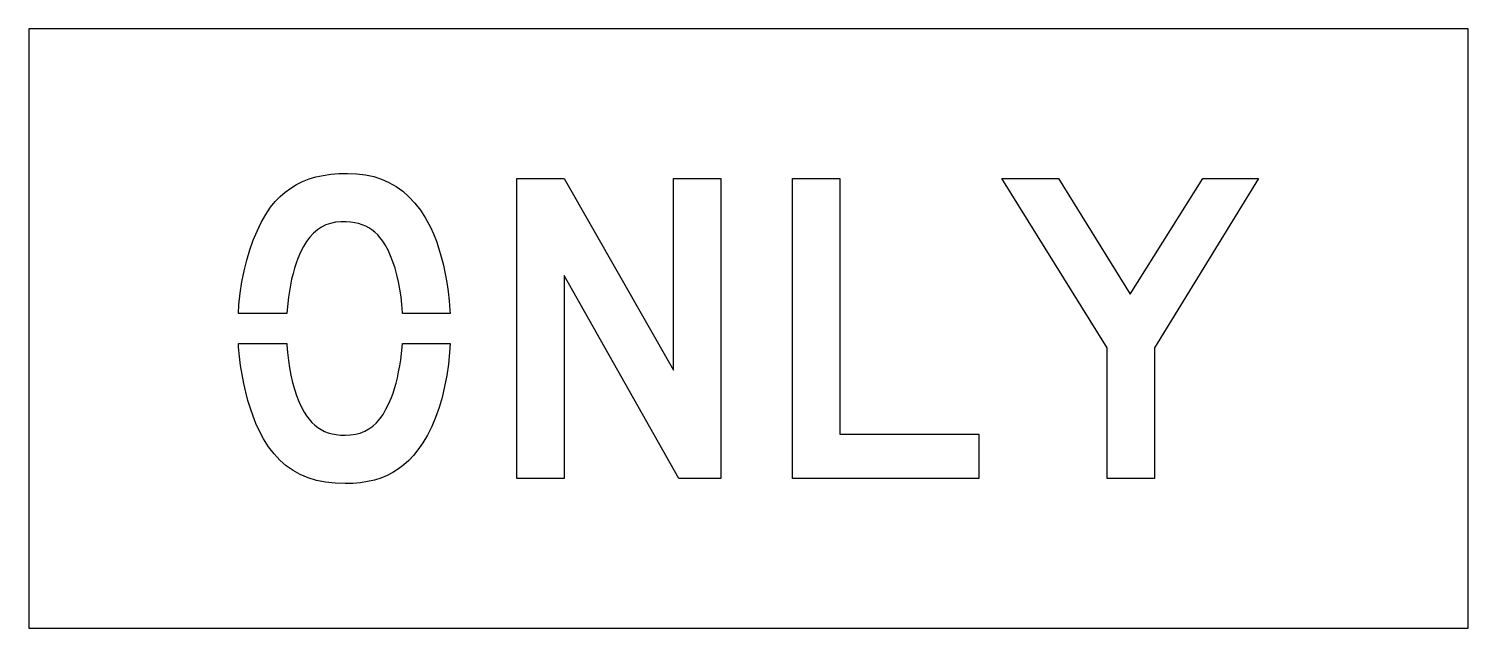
# Model space of a CAD drawing. Extents: x 0 to 24, y 0 to 10.
import ezdxf

# ---------------------------------------------------------------- set-up
doc = ezdxf.new("R2010")
doc.units = 0
doc.layers.add('CUT', color=7, linetype='Continuous')
doc.layers.add('OUTSIDE', color=1, linetype='Continuous')

msp = doc.modelspace()

# ---------------------------------------------------------------- linework, layer by layer
at = {"layer": 'CUT'}
for points in [[(6.1879, 5.6565), (6.1649, 5.7785), (6.1374, 5.8955), (6.1064, 6.0075), (6.0714, 6.114), (6.0324, 6.214), (5.9899, 6.308), (5.9434, 6.3945), (5.9029, 6.4575), (5.8609, 6.5135), (5.8174, 6.5635), (5.7709, 6.608), (5.7224, 6.6465), (5.6714, 6.68), (5.6174, 6.708), (5.5599, 6.7315), (5.4994, 6.75), (5.4349, 6.7645), (5.3664, 6.7745), (5.2939, 6.7805), (5.2004, 6.7805), (5.1124, 6.772), (5.0299, 6.754), (4.9524, 6.727), (4.8799, 6.6905), (4.8119, 6.6445), (4.7479, 6.5895), (4.6884, 6.5245), (4.6329, 6.45), (4.5809, 6.3655), (4.5324, 6.271), (4.4869, 6.1665), (4.4574, 6.089), (4.4304, 6.0055), (4.4054, 5.9165), (4.3824, 5.823), (4.3624, 5.7255), (4.3444, 5.625), (4.3294, 5.522), (4.3169, 5.417), (4.3069, 5.3105), (4.303, 5.251), (3.4951, 5.251), (3.5044, 5.3955), (3.5254, 5.5905), (3.5539, 5.78), (3.5904, 5.9635), (3.6339, 6.1405), (3.6844, 6.31), (3.7419, 6.4715), (3.8054, 6.6245), (3.8749, 6.7685), (3.9504, 6.9025), (4.0309, 7.0265), (4.1079, 7.1185), (4.1894, 7.202), (4.2754, 7.277), (4.3669, 7.3435), (4.4639, 7.4015), (4.5659, 7.452), (4.6744, 7.494), (4.7884, 7.528), (4.9094, 7.5545), (5.0364, 7.573), (5.1704, 7.584), (5.3119, 7.5875), (5.4654, 7.582), (5.6119, 7.564), (5.7504, 7.5345), (5.8814, 7.492), (6.0059, 7.4375), (6.1229, 7.3705), (6.2339, 7.2905), (6.3384, 7.198), (6.4369, 7.092), (6.5294, 6.9725), (6.6159, 6.8395), (6.6979, 6.693), (6.7484, 6.5795), (6.7954, 6.4585), (6.8384, 6.331), (6.8774, 6.197), (6.9124, 6.058), (6.9434, 5.9145), (6.9694, 5.7665), (6.9914, 5.6155), (7.0084, 5.462), (7.0209, 5.306), (7.0236, 5.251), (6.2337, 5.251), (6.2329, 5.267), (6.2219, 5.4005), (6.2069, 5.5305)], [(8.9259, 2.5), (8.1364, 2.5), (8.1364, 7.5), (8.9259, 7.5), (10.7504, 4.307), (10.7504, 7.5), (11.5399, 7.5), (11.5399, 2.5), (10.8379, 2.5), (8.9259, 5.886)], [(13.5224, 7.5), (13.5224, 3.237), (15.8384, 3.237), (15.8384, 2.5), (12.7329, 2.5), (12.7329, 7.5)], [(17.9784, 4.6755), (16.2239, 7.5), (17.1714, 7.5), (18.3644, 5.57), (19.5749, 7.5), (20.5049, 7.5), (18.7679, 4.6755), (18.7679, 2.5), (17.9784, 2.5)], [(6.8904, 3.851), (6.8409, 3.6795), (6.7839, 3.516), (6.7199, 3.363), (6.6494, 3.2205), (6.5714, 3.0905), (6.4869, 2.9735), (6.4144, 2.8815), (6.3364, 2.798), (6.2534, 2.723), (6.1654, 2.6565), (6.0724, 2.5985), (5.9739, 2.548), (5.8704, 2.506), (5.7619, 2.472), (5.6484, 2.4455), (5.5294, 2.427), (5.4054, 2.416), (5.2764, 2.4125), (5.1064, 2.418), (4.9469, 2.436), (4.7979, 2.4655), (4.6579, 2.508), (4.5274, 2.5625), (4.4059, 2.6295), (4.2929, 2.7095), (4.1874, 2.802), (4.0899, 2.908), (3.9994, 3.0275), (3.9154, 3.1605), (3.8379, 3.307), (3.7869, 3.417), (3.7389, 3.5365), (3.6944, 3.664), (3.6534, 3.798), (3.6164, 3.9385), (3.5834, 4.0835), (3.5554, 4.232), (3.5314, 4.383), (3.5124, 4.5355), (3.4984, 4.6885), (3.4951, 4.749), (4.3019, 4.749), (4.3029, 4.7275), (4.3134, 4.597), (4.3284, 4.468), (4.3479, 4.342), (4.3709, 4.2195), (4.3979, 4.101), (4.4294, 3.988), (4.4644, 3.881), (4.5034, 3.781), (4.5459, 3.689), (4.5924, 3.6055), (4.6329, 3.5425), (4.6759, 3.4855), (4.7214, 3.434), (4.7699, 3.388), (4.8209, 3.348), (4.8754, 3.3135), (4.9329, 3.2845), (4.9939, 3.261), (5.0589, 3.2425), (5.1274, 3.2295), (5.1999, 3.222), (5.2764, 3.2195), (5.3659, 3.2235), (5.4494, 3.2355), (5.5279, 3.2565), (5.6014, 3.2855), (5.6704, 3.3235), (5.7349, 3.3705), (5.7954, 3.4265), (5.8524, 3.492), (5.9059, 3.567), (5.9559, 3.652), (6.0034, 3.7465), (6.0484, 3.851), (6.0744, 3.921), (6.0994, 4), (6.1229, 4.086), (6.1454, 4.1775), (6.1659, 4.2745), (6.1844, 4.375), (6.2009, 4.478), (6.2149, 4.5825), (6.2264, 4.687), (6.2312, 4.749), (7.0242, 4.749), (7.0149, 4.598), (6.9954, 4.4045), (6.9679, 4.2145), (6.9329, 4.03)]]:
    msp.add_lwpolyline(points, close=True, dxfattribs=at)
at = {"layer": 'OUTSIDE'}
msp.add_lwpolyline([(0, 0), (24, 0), (24, 10), (0, 10)], close=True, dxfattribs=at)

doc.saveas('drawing.dxf')
